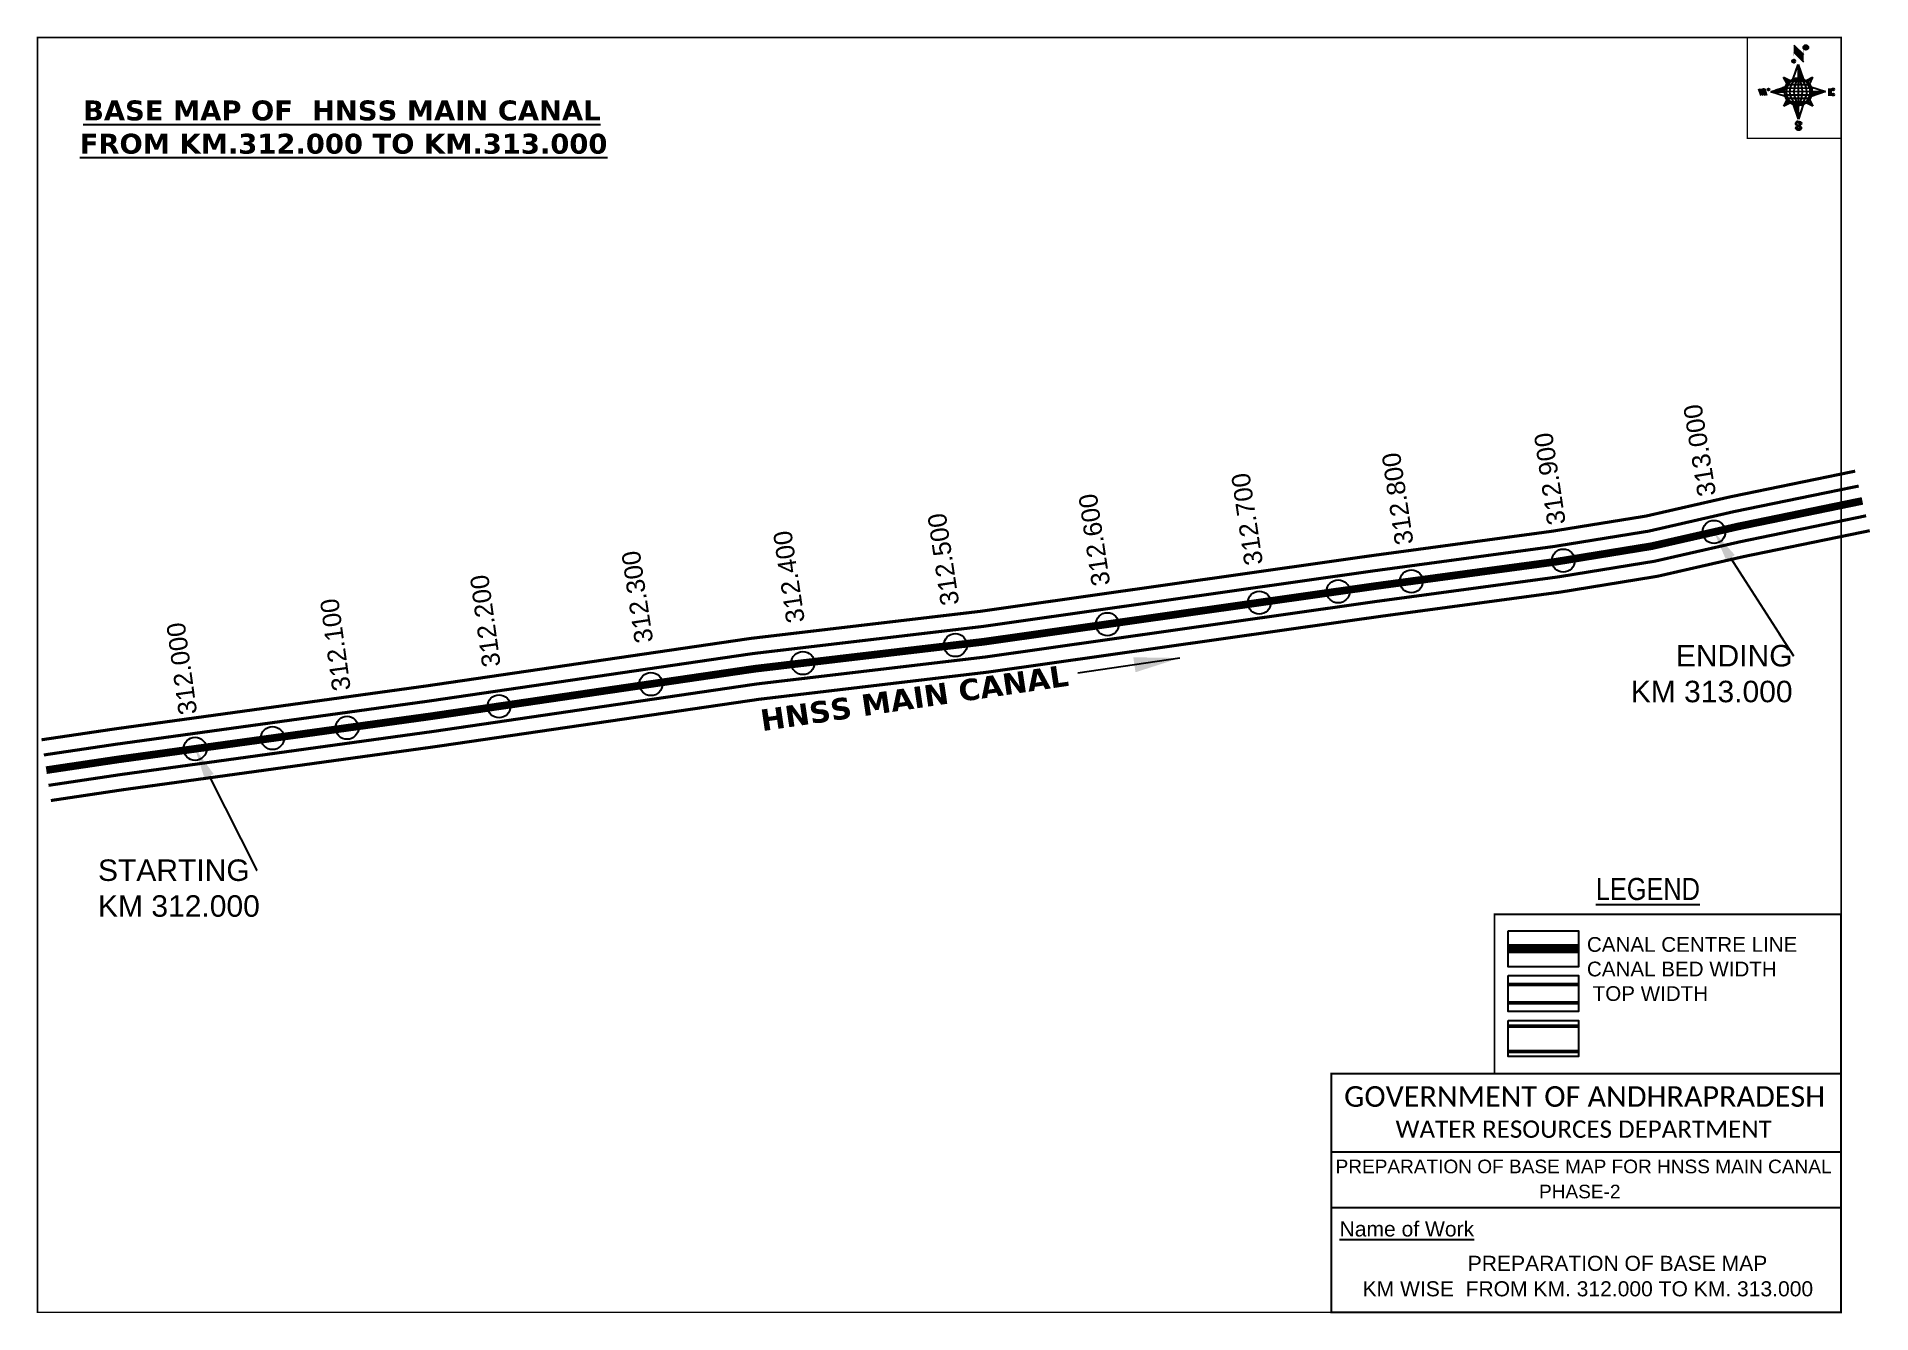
# Model space of a CAD drawing. Header units: inches. Extents: x 784707 to 785903, y 1575582 to 1576414.
import ezdxf
from ezdxf import colors
from ezdxf.entities.mleader import LeaderData, LeaderLine
from ezdxf.enums import TextEntityAlignment as Align
from ezdxf.math import Vec2, Vec3

# ---------------------------------------------------------------- set-up
doc = ezdxf.new("R2010")
doc.units = ezdxf.units.IN
doc.header["$LTSCALE"] = 15
doc.header["$MEASUREMENT"] = 0
doc.header["$PDMODE"] = 32
doc.header["$PDSIZE"] = 15
doc.linetypes.add('HIDDEN2', pattern=[0.1875, 0.125, -0.0625])
for name, color, linetype in [('AQUADUCT', 1, 'Continuous'), ('bord', 1, 'Continuous'), ('CANAL1', 7, 'Continuous'), ('CSMark', 72, 'Continuous'), ('DCBMS', 232, 'Continuous'), ('PAGE', 7, 'Continuous'), ('TEXT', 6, 'Continuous')]:
    doc.layers.add(name, color=color, linetype=linetype)
doc.styles.add('ARIALN', font='ARIALN.TTF')
doc.styles.get("Standard").update_dxf_attribs({"font": 'arial.ttf'})
doc.dimstyles.get("Standard").update_dxf_attribs({"dimtxt": 20, "dimasz": 0.18, "dimexe": 0.18, "dimexo": 0.0625, "dimgap": 0.09, "dimtad": 0, "dimtih": 1, "dimtoh": 1, "dimdec": 4, "dimzin": 0, "dimdsep": 46, "dimtxsty": 'Standard', "dimcen": 0.09, "dimadec": 0, "dimazin": 0, "dimtfac": 1, "dimtdec": 4, "dimtofl": 0, "dimtmove": 0, "dimatfit": 3, "dimfxl": 1, "dimtolj": 1, "dimtzin": 0, "dimarcsym": 0})
pattern_1 = [(267.297113149, (-8720374.938, 50637915.138), (10.5367255337, -0.497431438), [])]
pattern_2 = [(357.297113149, (-8720374.938, 50637915.138), (0.497431438, 10.5367255337), [])]

# ---------------------------------------------------------------- blocks, each defined once
blk = doc.blocks.new('*X26')
at = {"color": 0, "linetype": 'Continuous'}
for p, q in [((6321.6, 240.5), (6322.3, 241.2)), ((6321.6, 240.3), (6322.3, 241)), ((6321.6, 240.1), (6322.3, 240.8)), ((6321.6, 239.9), (6322.4, 240.7)), ((6321.6, 239.8), (6322.4, 240.6)), ((6321.6, 239.6), (6322.5, 240.5)), ((6321.6, 239.4), (6322.5, 240.3)), ((6321.6, 239.2), (6322.6, 240.2)), ((6321.7, 239.1), (6322.6, 240.1)), ((6321.8, 240.8), (6322.4, 241.4)), ((6321.8, 239), (6322.7, 240)), ((6321.8, 239), (6322.8, 239.9)), ((6321.9, 238.9), (6322.9, 239.8)), ((6322, 238.8), (6323, 239.7)), ((6322.1, 241.3), (6322.4, 241.6)), ((6322.1, 238.7), (6323.1, 239.6)), ((6322.2, 238.6), (6323.1, 239.6)), ((6322.3, 238.5), (6323.2, 239.5)), ((6322.4, 238.5), (6323.3, 239.4)), ((6322.5, 238.4), (6323.4, 239.3)), ((6322.7, 238.4), (6323.6, 239.3)), ((6322.8, 238.3), (6323.7, 239.2)), ((6322.9, 238.3), (6323.8, 239.1)), ((6323.1, 238.2), (6323.9, 239.1)), ((6323.2, 238.2), (6324, 239)), ((6323.3, 238.2), (6324.2, 239)), ((6323.5, 238.1), (6324.3, 238.9)), ((6323.7, 238.1), (6324.4, 238.9)), ((6323.8, 238.1), (6324.6, 238.8)), ((6324.1, 238.2), (6324.7, 238.8)), ((6324.3, 238.3), (6324.9, 238.8)), ((6324.6, 238.3), (6325.1, 238.8)), ((6324.8, 238.4), (6325.2, 238.8)), ((6325.1, 238.5), (6325.4, 238.8)), ((6325.4, 238.6), (6325.6, 238.8))]:
    blk.add_line(p, q, dxfattribs=at)
blk = doc.blocks.new('*X25')
at = {"color": 0, "linetype": 'Continuous'}
for p, q in [((6324.4, 240.3), (6324.5, 240.4)), ((6324.6, 240.3), (6324.8, 240.5)), ((6324.7, 240.2), (6325, 240.5)), ((6324.8, 240.2), (6325.2, 240.6)), ((6325, 240.1), (6325.5, 240.6)), ((6325.1, 240.1), (6325.6, 240.6)), ((6325.2, 240), (6325.8, 240.6)), ((6325.3, 240), (6326, 240.6)), ((6325.4, 239.9), (6326.1, 240.6)), ((6325.5, 239.8), (6326.2, 240.5)), ((6325.6, 239.8), (6326.3, 240.5)), ((6325.7, 239.7), (6326.5, 240.4)), ((6325.9, 239.6), (6326.6, 240.3)), ((6326, 239.5), (6326.7, 240.3)), ((6326, 239.4), (6326.8, 240.2)), ((6326.1, 239.3), (6327, 240.2)), ((6326.2, 239.3), (6327.1, 240.1)), ((6326.3, 239.2), (6327.1, 240)), ((6326.4, 239.1), (6327.2, 239.9)), ((6326.5, 239), (6327.3, 239.8)), ((6326.5, 238.9), (6327.4, 239.7)), ((6326.6, 238.8), (6327.5, 239.6)), ((6326.7, 238.7), (6327.5, 239.5)), ((6326.8, 238.6), (6327.6, 239.4)), ((6326.8, 238.5), (6327.7, 239.3)), ((6326.8, 236.5), (6327.4, 237)), ((6326.9, 238.3), (6327.8, 239.2)), ((6326.9, 238.2), (6327.9, 239.1)), ((6326.9, 236.8), (6327.6, 237.4)), ((6327, 238.1), (6327.8, 239)), ((6327, 237.9), (6327.8, 238.8)), ((6327, 237.8), (6327.8, 238.6)), ((6327, 237.6), (6327.8, 238.4)), ((6327, 237.4), (6327.8, 238.2)), ((6327, 237.3), (6327.8, 238)), ((6327, 237.1), (6327.8, 237.9))]:
    blk.add_line(p, q, dxfattribs=at)
blk = doc.blocks.new('H')
at = {"layer": 'bord', "extrusion": (0.000427885, 0.004792, 0.999988)}
h = blk.add_hatch(dxfattribs=at)
h.set_pattern_fill('LINE', color=8, scale=84.387686, angle=-2.7029, style=0)
h.set_pattern_definition(pattern_2)
h.paths.add_polyline_path([(-492, 786, -0.090992), (-448, 775), (-486, 912)])
h = blk.add_hatch(dxfattribs=at)
h.set_pattern_fill('LINE', color=8, scale=84.387686, angle=-92.7029, style=0)
h.set_pattern_definition(pattern_1)
h.paths.add_polyline_path([(-625, 665, -0.090992), (-615, 710), (-751, 671)])
h = blk.add_hatch(dxfattribs=at)
h.set_pattern_fill('LINE', color=8, scale=84.387686, angle=-2.7029, style=0)
h.set_pattern_definition(pattern_2)
h.paths.add_polyline_path([(-504, 533, -0.090992), (-549, 543), (-510, 406)])
h = blk.add_hatch(dxfattribs=at)
h.set_pattern_fill('LINE', color=8, scale=84.387686, angle=-92.7029, style=0)
h.set_pattern_definition(pattern_1)
h.paths.add_polyline_path([(-246, 647), (-372, 653, -0.090992), (-382, 609)])
for p, q in [((-519, 1020, -1217), (-435, 927, -1216)), ((-516, 1087, -1217), (-432, 994, -1217)), ((-538, 774, -1216), (-487, 906, -1216)), ((-487, 906, -1216), (-493, 780, -1216)), ((-487, 906, -1216), (-448, 769, -1216)), ((-865, 701, -1215), (-847, 638, -1215)), ((-847, 700, -1215), (-829, 637, -1215)), ((-829, 699, -1215), (-811, 636, -1215)), ((-829, 699, -1215), (-811, 698, -1215)), ((-811, 698, -1215), (-794, 635, -1215)), ((-752, 665, -1215), (-615, 704, -1215)), ((-627, 794, -1216), (-567, 760, -1216)), ((-627, 794, -1216), (-584, 747, -1215)), ((-599, 731, -1215), (-627, 794, -1216)), ((-421, 753, -1216), (-359, 781, -1216)), ((-359, 781, -1216), (-405, 739, -1216)), ((-359, 781, -1216), (-392, 721, -1215)), ((-379, 693, -1215), (-246, 641, -1215)), ((-752, 665, -1215), (-625, 659, -1215)), ((-619, 614, -1215), (-752, 665, -1215)), ((-639, 526, -1214), (-606, 585, -1215)), ((-639, 526, -1214), (-593, 568, -1215)), ((-577, 553, -1215), (-639, 526, -1214)), ((-511, 400, -1214), (-549, 537, -1214)), ((-460, 533, -1215), (-511, 400, -1214)), ((-505, 527, -1214), (-511, 400, -1214)), ((-371, 513, -1214), (-431, 546, -1215)), ((-371, 513, -1214), (-414, 560, -1215)), ((-399, 576, -1215), (-371, 513, -1214)), ((-246, 641, -1215), (-383, 603, -1215)), ((-373, 647, -1215), (-246, 641, -1215)), ((-213, 669, -1215), (-217, 601, -1215)), ((-197, 600, -1215), (-194, 668, -1215))]:
    blk.add_line(p, q, dxfattribs=at)
at = {"layer": 'bord', "color": 8, "linetype": 'ByBlock', "extrusion": (0.000427885, 0.004792, 0.999988)}
for p, q in [((-375, 679, -1215), (-620, 691, -1215)), ((-386, 711, -1215), (-605, 722, -1215)), ((-411, 744, -1216), (-578, 752, -1216)), ((-493, 780, -1216), (-505, 527, -1214)), ((-373, 647, -1215), (-625, 659, -1215)), ((-378, 616, -1215), (-623, 628, -1215)), ((-392, 585, -1215), (-611, 595, -1215)), ((-420, 555, -1215), (-587, 562, -1215))]:
    blk.add_line(p, q, dxfattribs=at)
at = {"layer": 'bord', "extrusion": (0.000427885, 0.004792, 0.999988), "elevation": -1212}
for points, const_width in [([(-522, 960), (-516, 1093)], 1.61), ([(-434, 933), (-428, 1066)], 1.61), ([(-870, 707), (-846, 706)], 0.642), ([(-793, 641), (-782, 694)], 0.642), ([(-829, 643), (-855, 644)], 0.642), ([(-829, 643), (-821, 678)], 0.642), ([(-811, 642), (-784, 641)], 0.642), ([(-177, 605), (-226, 607)], 0.706), ([(-223, 676), (-174, 673)], 0.706), ([(-195, 645), (-185, 644)], 0.706)]:
    blk.add_lwpolyline(points, dxfattribs=dict(at, const_width=const_width))
for points, const_width in [([(-414, 1073, 1), (-398, 1058, 1)], 22.3), ([(-530, 950, 1), (-520, 939, 1)], 14.8), ([(-776, 697, 1), (-769, 690, 1)], 8.9), ([(-180, 618, 1), (-173, 611, 1)], 9.79), ([(-178, 667, 1), (-171, 660, 1)], 9.79), ([(-490, 362, 1), (-498, 369, 1)], 11.1), ([(-525, 322, 1), (-533, 329, 1)], 11.1)]:
    blk.add_lwpolyline(points, format="xyb", close=True, dxfattribs=dict(at, const_width=const_width))
for points in [[(-537, 317), (-531, 310), (-520, 307), (-505, 307), (-494, 310), (-486, 318), (-487, 326), (-491, 333), (-494, 336), (-503, 341), (-522, 347), (-530, 352), (-534, 355), (-537, 363), (-537, 373), (-530, 381), (-520, 384), (-504, 384), (-493, 380), (-487, 373)], [(-522, 348), (-526, 354), (-528, 361), (-528, 371), (-526, 375), (-521, 381), (-515, 384)], [(-505, 307), (-499, 312), (-497, 319), (-497, 327), (-501, 335), (-509, 343)]]:
    blk.add_lwpolyline(points, dxfattribs=at)
at = {"layer": 'bord', "extrusion": (0.000427885, 0.004792, 0.999988)}
for centre, radius in [((-406, 1065, -1212), 22.3), ((-525, 944, -1212), 14.8), ((-773, 694, -1212), 8.9), ((-498, 659, -1212), 127), ((-177, 615, -1212), 9.79), ((-174, 663, -1212), 9.79), ((-494, 365, -1212), 11.1), ((-529, 325, -1212), 11.1)]:
    blk.add_circle(centre, radius, dxfattribs=at)
at = {"layer": 'bord', "color": 8, "linetype": 'ByBlock', "extrusion": (0.000427885, 0.004792, 0.999988)}
for centre, radius, start, end in [((-482, 658, -1212), 128, 94.9254, 259.6691), ((-437, 656, -1212), 141, 113.2864, 241.308), ((-316, 651, -1212), 222, 142.5892, 212.0053), ((-560, 662, -1212), 141, 293.2864, 61.308), ((-681, 668, -1212), 222, 322.5892, 32.0053), ((-515, 660, -1212), 128, 274.9254, 79.6691)]:
    blk.add_arc(centre, radius, start, end, dxfattribs=at)
at = {"layer": 'bord', "extrusion": (0.000427885, 0.004792, 0.999988)}
for points in [[(-516, 1093, -1212), (-431, 1000, -1212), (-519, 1026, -1212), (-434, 933, -1212)], [(-864, 707, -1212), (-846, 706, -1212), (-846, 644, -1212), (-829, 643, -1212)], [(-829, 705, -1212), (-811, 704, -1212), (-811, 642, -1212), (-793, 641, -1212)], [(-193, 674, -1212), (-197, 606, -1212), (-213, 675, -1212), (-216, 607, -1212)]]:
    blk.add_solid(points, dxfattribs=at)
at = {"layer": 'bord', "extrusion": (0.000427885, 0.004792, 0.999988), "xscale": 7.977342409717546, "yscale": 7.977342408231451, "zscale": 7.977342408476333, "rotation": 138.0840426661453}
for name, p in [('*X25', (38301, -31929, -1212)), ('*X26', (38314, -31951, -1212))]:
    blk.add_blockref(name, p, dxfattribs=at)

msp = doc.modelspace()

# ---------------------------------------------------------------- linework, layer by layer
at = {"layer": 'CANAL1', "color": 200, "const_width": 2}
for points in [[(784710.6, 1575956.2), (784757.8, 1575963.2), (784961.4, 1575991.3), (785172.9, 1576022.3), (785322.1, 1576039.9), (785577.2, 1576076.2), (785694.7, 1576092.1), (785756, 1576102), (785811.2, 1576114.6), (785892.4, 1576131.3)], [(784716.7, 1575916.6), (784763.4, 1575923.6), (784967, 1575951.7), (785178.2, 1575982.6), (785327.2, 1576000.3), (785582.7, 1576036.6), (785700.6, 1576052.5), (785763.7, 1576062.8), (785819.7, 1576075.6), (785901.9, 1576092.5)]]:
    msp.add_lwpolyline(points, dxfattribs=at)
at = {"layer": 'CANAL1', "color": 5, "const_width": 2}
for points in [[(784712.1, 1575946.3), (784759.2, 1575953.3), (784962.8, 1575981.4), (785174.2, 1576012.4), (785323.4, 1576030), (785578.6, 1576066.3), (785696.2, 1576082.2), (785757.9, 1576092.2), (785813.3, 1576104.9), (785894.7, 1576121.6)], [(784715.2, 1575926.5), (784762, 1575933.5), (784965.6, 1575961.6), (785176.8, 1575992.6), (785325.9, 1576010.2), (785581.3, 1576046.5), (785699.1, 1576062.4), (785761.8, 1576072.6), (785817.6, 1576085.3), (785899.5, 1576102.2)]]:
    msp.add_lwpolyline(points, dxfattribs=at)
at = {"layer": 'CANAL1', "color": 1, "linetype": 'HIDDEN2', "ltscale": 8, "const_width": 5}
msp.add_lwpolyline([(784713.7, 1575936.4), (784760.6, 1575943.4), (784810.7, 1575950.3), (784964.2, 1575971.5), (785175.5, 1576002.5), (785324.6, 1576020.1), (785579.9, 1576056.4), (785697.7, 1576072.3), (785759.8, 1576082.4), (785801.2, 1576091.8), (785815.5, 1576095.1), (785897.1, 1576111.9)], dxfattribs=at)
at = {"layer": 'CANAL1', "color": 1, "linetype": 'HIDDEN2', "ltscale": 100, "const_width": 6, "elevation": -0.4}
msp.add_lwpolyline([(785712.2, 1575820), (785666.2, 1575820)], dxfattribs=at)
at = {"layer": 'CANAL1', "color": 5, "const_width": 2.4, "elevation": -0.4}
for points in [[(785712.2, 1575796.7), (785666.2, 1575796.7)], [(785712.2, 1575784.7), (785666.2, 1575784.7)]]:
    msp.add_lwpolyline(points, dxfattribs=at)
at = {"layer": 'CANAL1', "color": 200, "const_width": 2.4, "elevation": -0.4}
for points in [[(785712.2, 1575769.5), (785666.2, 1575769.5)], [(785712.2, 1575753), (785666.2, 1575753)]]:
    msp.add_lwpolyline(points, dxfattribs=at)
at = {"layer": 'CSMark', "color": 3}
for p in [(785800.4, 1576091.7), (785702.2, 1576073), (785603.2, 1576059.5), (785504.1, 1576045.6), (785555.5, 1576052.9), (785405.1, 1576031.5), (785306.1, 1576017.9), (785206.7, 1576006.2), (785107.7, 1575992.5), (785008.7, 1575978), (784909.7, 1575964), (784810.7, 1575950.3), (784861.1, 1575957.3)]:
    msp.add_point(p, dxfattribs=at)
at = {"layer": 'PAGE', "const_width": 1}
msp.add_lwpolyline([(784708, 1575583), (785883.2, 1575583), (785883.2, 1576414), (784708, 1576414), (784708, 1575583)], dxfattribs=at)
at = {"layer": 'PAGE'}
for points, const_width in [([(785883.2, 1576414), (785822.1, 1576414), (785822.1, 1576348.2), (785883.2, 1576348.2)], 1), ([(785657.4, 1575842.4), (785883.2, 1575842.4), (785883.2, 1575738.6), (785657.4, 1575738.6)], 1.2), ([(785551.1, 1575738.6), (785883.2, 1575738.6), (785883.2, 1575583), (785551.1, 1575583)], 1.2)]:
    msp.add_lwpolyline(points, close=True, dxfattribs=dict(at, const_width=const_width))
at = {"layer": 'PAGE', "elevation": -0.4}
for points in [[(785666.2, 1575831.7), (785712.2, 1575831.7), (785712.2, 1575808.2), (785666.2, 1575808.2)], [(785666.2, 1575802.5), (785712.2, 1575802.5), (785712.2, 1575779), (785666.2, 1575779)], [(785666.2, 1575773.2), (785712.2, 1575773.2), (785712.2, 1575749.7), (785666.2, 1575749.7)]]:
    msp.add_lwpolyline(points, close=True, dxfattribs=at)
at = {"layer": 'PAGE'}
for points in [[(785551.1, 1575687.6), (785883.2, 1575687.6)], [(785551.1, 1575651.3), (785883.2, 1575651.3)]]:
    msp.add_lwpolyline(points, dxfattribs=at)

# ---------------------------------------------------------------- block references
at = {"layer": 'AQUADUCT', "color": 1, "xscale": 0.0703495379661093, "yscale": 0.07034953800030053, "zscale": 0.07034953795990817, "rotation": 3.078330607406165}
msp.add_blockref('H', (785892.8, 1576334.6, 85.4), dxfattribs=at)

# ---------------------------------------------------------------- texts
at = {"layer": 'CANAL1', "insert": (785177.2, 1575975.5), "char_height": 14, "width": 205.129, "attachment_point": 1, "rotation": 8.429}
msp.add_mtext('\\pi0.96322;{\\fVerdana|b1|i0|c0|p34;HNSS MAIN CANAL}', dxfattribs=at)
at = {"layer": 'CSMark', "color": 1}
for s, rotation, p in [('313.000', 99.241, (785795.9, 1576114.9)), ('312.900', 98.5118, (785697.9, 1576096.3)), ('312.800', 98.5118, (785598.7, 1576083.3)), ('312.700', 98.5118, (785500.6, 1576070)), ('312.600', 98.5118, (785401.1, 1576056.5)), ('312.500', 98.5118, (785302.7, 1576043.8)), ('312.400', 98.5118, (785202.1, 1576032.4)), ('312.300', 98.5118, (785103.3, 1576019.3)), ('312.200', 97.8426, (785003.9, 1576003.6)), ('312.100', 97.8426, (784906.2, 1575988.1)), ('312.000', 97.8426, (784806.1, 1575972.5))]:
    msp.add_text(s, height=12, rotation=rotation, dxfattribs=at).set_placement(p, align=Align.MIDDLE_LEFT)
at = {"layer": 'PAGE', "extrusion": (0.000201441, 0.004807, 0.999988), "style": 'ARIALN'}
msp.add_text('%%ULEGEND', height=14.4, rotation=359.9999, dxfattribs=at).set_placement((785757.3, 1575840, 7733.2), align=Align.MIDDLE)
at = {"layer": 'PAGE', "extrusion": (0.000201441, 0.004807, 0.999988)}
for s, height, p in [('PREPARATION OF BASE MAP FOR HNSS MAIN CANAL', 8.878, (785553.8, 1575654.7, 7732.2)), ('%%UName of Work', 9.822, (785556.4, 1575613.5, 7730.9))]:
    msp.add_text(s, height=height, rotation=359.9999, dxfattribs=at).set_placement(p)
for s, height, p in [('PHASE-2', 8.88, (785712.9, 1575642.8, 7732.2)), ('PREPARATION OF BASE MAP', 9.822, (785737.5, 1575596, 7731)), ('KM WISE  FROM KM. 312.000 TO KM. 313.000', 9.822, (785718.2, 1575579.4, 7731))]:
    msp.add_text(s, height=height, rotation=359.9999, dxfattribs=at).set_placement(p, align=Align.MIDDLE_CENTER)
at = {"layer": 'PAGE', "extrusion": (0.000201441, 0.004807, 0.999988), "attachment_point": 1, "text_direction": (1, -1e-06, -0.000201)}
for s, insert, char_height, width in [('CANAL CENTRE LINE CANAL BED WIDTH {\\H2.3717x; }\\P TOP WIDTH{\\H1.9152x; }', (785717.6, 1575827.6, -0.4), 9.6, 168.926), ('\\pi3.5885;{\\fCalibri|b0|i0|c0|p34;\\H1.3333x;GOVERNMENT OF ANDHRAPRADESH\\P\\pi37.073;\\H0.83998x;WATER RESOURCES DEPARTMENT}', (785555.8, 1575730.4, -1.3), 10.059, 321.276)]:
    msp.add_mtext(s, dxfattribs=dict(at, insert=insert, char_height=char_height, width=width))
at = {"layer": 'TEXT', "color": 1, "insert": (784715.9, 1576372.9), "char_height": 13, "width": 379.826, "attachment_point": 1}
msp.add_mtext('\\pi21.755;{\\fVerdana|b1|i0|c0|p34;\\LBASE MAP OF  HNSS MAIN CANAL \\P\\pi19.564;FROM KM.312.000 TO KM.313.000}', dxfattribs=at)

# ---------------------------------------------------------------- leaders
at = {"layer": 'CANAL1'}
msp.add_leader([(785452.4, 1576009.5), (785385.8, 1575999.6)], dimstyle='Standard', override={"dimasz": 30, "dimgap": 0.09, "dimtad": 0}, dxfattribs=at)
at = {"layer": 'DCBMS', "color": 5}
ml = msp.add_multileader_mtext('Standard', dxfattribs=at)
ml.set_content('STARTING\\PKM 312.000', color=5)
ml.set_leader_properties()
ml.build(insert=Vec2(0, 0))
ml.multileader.update_dxf_attribs({"dogleg_length": 0.36, "arrow_head_size": 20})
ctx = ml.context
ctx.base_point, ctx.char_height, ctx.arrow_head_size, ctx.landing_gap_size, ctx.plane_origin = Vec3(784747.3, 1575871.1), 14, 20, 0.09, Vec3(784918.2, 1575943.8)
notes = []
notes.append((ctx, [(0, (1, 1, 0), (784851, 1575871.1), (-1, 0), 0.36, [(0, [(784810.7, 1575950.3)], 0, [])])]))
ctx.mtext.insert, ctx.mtext.flow_direction = Vec3(784747.4, 1575878.2), 5
for ctx, leaders in notes:
    for number, flags, end, landing, length, lines in leaders:
        leader = LeaderData()
        leader.index, (leader.has_last_leader_line, leader.has_dogleg_vector, leader.attachment_direction) = number, flags
        leader.last_leader_point, leader.dogleg_vector, leader.dogleg_length = Vec3(end), Vec3(landing), length
        for number, points, colour, breaks in lines:
            line = LeaderLine()
            line.index, line.vertices, line.color, line.breaks = number, Vec3.list(points), colors.encode_raw_color(colour), breaks
            leader.lines.append(line)
        ctx.leaders.append(leader)

# ---------------------------------------------------------------- next in the draw order: leaders
ml = msp.add_multileader_mtext('Standard', dxfattribs=at)
ml.set_content('ENDING \\PKM 313.000', color=5)
ml.set_leader_properties()
ml.build(insert=Vec2(0, 0))
ml.multileader.update_dxf_attribs({"dogleg_length": 0.36, "arrow_head_size": 20})
ctx = ml.context
ctx.base_point, ctx.char_height, ctx.arrow_head_size, ctx.landing_gap_size, ctx.plane_origin = Vec3(785748.4, 1576010.9), 14, 20, 0.09, Vec3(785892.1, 1576223.3)
ctx.text_align_type = 2
notes = []
notes.append((ctx, [(0, (1, 1, 0), (785852.1, 1576010.9), (-1, 0), 0.36, [(0, [(785800.4, 1576091.7)], 0, [])])]))
ctx.mtext.insert, ctx.mtext.width, ctx.mtext.alignment, ctx.mtext.flow_direction = Vec3(785851.6, 1576018), 109.049, 3, 5
ctx.mtext.has_bg_fill, ctx.mtext.bg_color, ctx.mtext.bg_scale_factor, ctx.mtext.bg_transparency, ctx.mtext.use_window_bg_color = 1, -1027028792, 1.5, 0, 1
for ctx, leaders in notes:
    for number, flags, end, landing, length, lines in leaders:
        leader = LeaderData()
        leader.index, (leader.has_last_leader_line, leader.has_dogleg_vector, leader.attachment_direction) = number, flags
        leader.last_leader_point, leader.dogleg_vector, leader.dogleg_length = Vec3(end), Vec3(landing), length
        for number, points, colour, breaks in lines:
            line = LeaderLine()
            line.index, line.vertices, line.color, line.breaks = number, Vec3.list(points), colors.encode_raw_color(colour), breaks
            leader.lines.append(line)
        ctx.leaders.append(leader)

doc.saveas('drawing.dxf')
